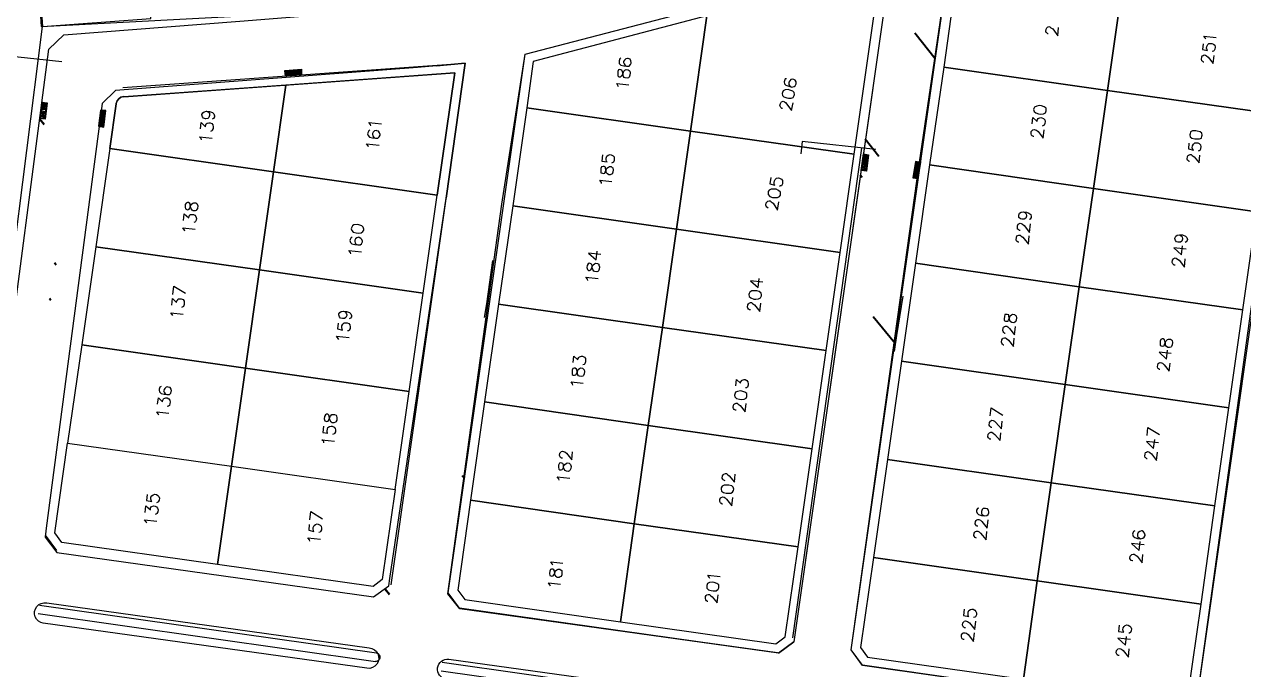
# Model space of a CAD drawing. Header units: metres. Extents: x 678 to 2349, y 417 to 1219.
# Drawn here: x 2003.9 to 2151.3, y 1035.8 to 1113.7 of the extents above; entities that cross this region are included whole.
import ezdxf

# ---------------------------------------------------------------- set-up
doc = ezdxf.new("R2010")
doc.units = ezdxf.units.M
doc.layers.add('BORDILLO', color=1, linetype='Continuous')
doc.layers.add('PDF2_area escolar', color=7, linetype='Continuous', true_color=0x989898)
doc.layers.add('PDF_Geometry', color=7, linetype='Continuous', true_color=0x797979)

# ---------------------------------------------------------------- blocks, each defined once
blk = doc.blocks.new('base')
at = {"layer": 'PDF_Geometry', "lineweight": 25, "extrusion": (-0.000787417, 0.063364, 0.99799), "elevation": 0.03}
for points in [[(-314.36, -197.29), (-299.6, -195.68), (-292.74, -194.19), (-282.66, -192.11), (-274.48, -190.36), (-258.04, -185.15), (-248.03, -180.61), (-240.54, -177.71), (-228.64, -174.04), (-222.73, -172.71), (-217.38, -171.04), (-209.93, -169.25), (-202.16, -164.76), (-196.2, -160.28), (-195.07, -159.82), (-178.09, -157.46), (-154.3, -156.61), (-136.67, -154.61), (-124.44, -153.16), (-118.07, -151.47), (-100.79, -146.65), (-80.95, -140.97), (-73.38, -139.33), (-61.69, -135.82), (-40.5, -131.6), (-37.73, -130.87), (-17.66, -129.44), (1.31, -127.46), (21.09, -124.93), (41.01, -122.83), (47.38, -123.46), (63.59, -123.19), (81.4, -124.31), (85.64, -96.07), (88.7, -66.39), (92.81, -40.78), (97.16, -22.39), (100.6, -1.56), (102.48, 8.32), (109.69, 37.36), (117.53, 76.62), (126.22, 115.64), (131.51, 149.59), (134.68, 173.97), (136.92, 195.59), (139.96, 229.68), (141.56, 250.68), (142.61, 271.37), (143.25, 283.21), (147.07, 312.94), (152.58, 355.63), (153.55, 396.04), (150.87, 418.02), (151.78, 438.64), (150.96, 458.03), (151.78, 438.64), (150.87, 418.02), (153.55, 396.04), (152.58, 355.63), (147.07, 312.94), (143.25, 283.21), (142.61, 271.37), (141.56, 250.68), (139.96, 229.68), (136.92, 195.59), (134.68, 173.97), (131.51, 149.59), (126.22, 115.64), (117.53, 76.62), (109.69, 37.36), (102.48, 8.32), (100.6, -1.56), (97.16, -22.39), (92.81, -40.78), (88.7, -66.39), (85.64, -96.07), (81.4, -124.31), (63.59, -123.19), (47.38, -123.46), (41.01, -122.83), (21.09, -124.93), (1.31, -127.46), (-17.66, -129.44), (-37.73, -130.87), (-40.5, -131.6), (-61.69, -135.82), (-73.38, -139.33), (-80.95, -140.97), (-100.79, -146.65), (-118.07, -151.47), (-124.44, -153.16), (-136.67, -154.61), (-154.3, -156.61), (-178.09, -157.46), (-195.07, -159.82), (-196.2, -160.28), (-202.16, -164.76), (-209.93, -169.25), (-217.38, -171.04), (-222.73, -172.71), (-228.64, -174.04), (-240.54, -177.71), (-248.03, -180.61), (-258.04, -185.15), (-274.48, -190.36), (-282.66, -192.11), (-292.74, -194.19), (-299.6, -195.68), (-314.36, -197.29), (-312.18, -178.45), (-309.15, -157.9), (-306.88, -132.9), (-305.82, -118), (-298.64, -78.8), (-291.06, -45.08), (-282.25, -15.12), (-275.64, 10.47), (-270.32, 33.9), (-263.82, 63.16), (-258.15, 86.41), (-284.42, 123.89)], [(-73.97, -29.13), (-75.85, -30.48), (-73.97, -29.13), (-35.5, -35.06), (-34.15, -36.94), (-44.27, -102.03), (-86.67, -112.55), (-88.33, -111), (-75.85, -30.48)], [(-83.88, -89.42), (-87.17, -110.59), (-86.33, -111.34)], [(90.41, -55.7), (23.54, -45.33), (22.42, -46.17), (14.04, -106.09)], [(-107.53, -103.68), (-107.49, -103.69), (-107.36, -103.8), (-107.27, -103.85), (-107.24, -103.99), (-107.28, -104.27), (-107.34, -104.4), (-107.44, -104.48), (-107.59, -104.56), (-107.73, -104.54), (-107.85, -104.43), (-108.07, -104.27), (-108.66, -103.45), (-108.78, -104.46)], [(19.91, -104.34), (20.09, -102.83), (11.77, -101.83)], [(-126.23, -102.26), (-126.15, -101.58), (-126.73, -101.42), (-126.7, -101.51), (-126.63, -101.71), (-126.66, -101.93), (-126.78, -102.15), (-126.93, -102.27), (-127.16, -102.29), (-127.3, -102.27), (-127.48, -102.21), (-127.64, -102.05), (-127.66, -101.81), (-127.64, -101.58), (-127.57, -101.41), (-127.47, -101.33), (-127.32, -101.3)], [(-126.58, -102.82), (-126.5, -102.97), (-126.34, -103.18), (-127.81, -103)], [(-55.83, -101.38), (-55.68, -101.3), (-55.61, -101.08), (-55.59, -100.94), (-55.61, -100.76), (-55.82, -100.55), (-56.18, -100.46), (-56.5, -100.42), (-56.83, -100.42), (-56.99, -100.59), (-57.05, -100.77), (-57.06, -100.86), (-57.04, -101.05), (-56.93, -101.25), (-56.7, -101.32), (-56.61, -101.33), (-56.42, -101.31), (-56.26, -101.14), (-56.15, -100.97), (-56.14, -100.88), (-56.21, -100.68), (-56.32, -100.48), (-56.5, -100.42)], [(-126.29, -100.03), (-126.24, -100.04), (-126.12, -100.14), (-126.03, -100.2), (-126, -100.34), (-126.04, -100.66), (-126.1, -100.8), (-126.2, -100.83), (-126.35, -100.91), (-126.49, -100.89), (-126.61, -100.78), (-126.82, -100.62), (-127.43, -99.85), (-127.54, -100.81)], [(4.42, -98.58), (-37, -101), (-27.23, -38)], [(-17.16, -99.87), (-15.25, -99.78), (-15.22, -100.34), (-17.13, -100.43)], [(-15.34, -99.77), (-15.31, -100.32)], [(-15.43, -99.8), (-15.41, -100.36)], [(-15.53, -99.79), (-15.5, -100.35)], [(-15.62, -99.82), (-15.59, -100.34)], [(-15.76, -99.81), (-15.69, -100.37)], [(-15.85, -99.8), (-15.83, -100.36)], [(-15.95, -99.83), (-15.92, -100.39)], [(-16.04, -99.82), (-16.01, -100.38)], [(-16.14, -99.85), (-16.11, -100.37)], [(-16.27, -99.84), (-16.2, -100.4)], [(-16.37, -99.83), (-16.34, -100.39)], [(-16.46, -99.86), (-16.44, -100.42)], [(-16.55, -99.85), (-16.53, -100.41)], [(-16.7, -99.88), (-16.62, -100.4)], [(-16.79, -99.87), (-16.76, -100.43)], [(-16.88, -99.86), (-16.85, -100.42)], [(-16.98, -99.89), (-16.95, -100.45)], [(-17.07, -99.88), (-17.04, -100.44)], [(6.1, -91.22), (5.26, -96.64), (6.1, -91.22), (-13.66, -88.14), (-15.29, -98.61), (4.32, -97.45), (-35.71, -99.86), (-33.41, -85.07)], [(-55.51, -97.94), (-55.43, -98.09), (-55.28, -98.34), (-56.74, -98.16)], [(-75.81, -98.65), (-75.67, -98.62), (-75.55, -98.4), (-75.53, -98.26), (-75.55, -98.03), (-75.72, -97.87), (-76.07, -97.73), (-76.43, -97.64), (-76.72, -97.7), (-76.86, -97.78), (-76.98, -98), (-76.99, -98.09), (-76.97, -98.28), (-76.86, -98.47), (-76.68, -98.54), (-76.59, -98.6), (-76.35, -98.54), (-76.2, -98.41), (-76.09, -98.24), (-76.07, -98.15), (-76.1, -97.96), (-76.21, -97.76), (-76.43, -97.64)], [(14.45, -95.01), (14.18, -96.88), (13.63, -96.81), (13.9, -94.94)], [(14.31, -96.2), (13.71, -96.12)], [(14.24, -96.33), (13.7, -96.22)], [(14.23, -96.42), (13.68, -96.35)], [(14.22, -96.51), (13.67, -96.44)], [(14.21, -96.6), (13.66, -96.54)], [(14.19, -96.74), (13.65, -96.63)], [(14.18, -96.83), (13.63, -96.76)], [(-75.28, -95.05), (-75.19, -95.06), (-75.07, -95.17), (-75.03, -95.26), (-74.96, -95.41), (-75.04, -95.68), (-75.14, -95.81), (-75.19, -95.85), (-75.39, -95.92), (-75.52, -95.85), (-75.65, -95.79), (-75.81, -95.59), (-76.36, -94.78), (-76.57, -95.73)], [(14.44, -95.05), (13.9, -94.99)], [(14.43, -95.19), (13.88, -95.12)], [(14.42, -95.28), (13.87, -95.22)], [(14.41, -95.37), (13.86, -95.31)], [(14.39, -95.51), (13.85, -95.4)], [(14.38, -95.6), (13.83, -95.54)], [(14.37, -95.69), (13.82, -95.63)], [(14.36, -95.78), (13.81, -95.72)], [(14.34, -95.92), (13.8, -95.81)], [(14.32, -96.1), (13.77, -96.04)], [(6.84, -93.86), (6.57, -95.77), (7.11, -95.84), (7.39, -93.97), (6.8, -94.22)], [(7.33, -94.43), (6.74, -94.68)], [(7.31, -94.57), (6.73, -94.82)], [(7.32, -94.52), (6.73, -94.77)], [(7.3, -94.66), (6.72, -94.91)], [(7.29, -94.75), (6.67, -94.95)], [(7.29, -94.79), (6.65, -95.04)], [(7.27, -94.93), (6.64, -95.18)], [(7.28, -94.89), (6.64, -95.13)], [(7.26, -95.02), (6.63, -95.27)], [(7.25, -95.11), (6.62, -95.32)], [(7.2, -95.15), (6.61, -95.41)], [(7.19, -95.25), (6.6, -95.5)], [(7.18, -95.29), (6.59, -95.54)], [(7.17, -95.38), (6.58, -95.64)], [(7.15, -95.52), (6.61, -95.78)], [(7.16, -95.47), (6.58, -95.68)], [(7.14, -95.61), (6.7, -95.79)], [(7.14, -95.66), (6.84, -95.81)], [(7.13, -95.75), (6.98, -95.82)], [(7.11, -95.84), (7.07, -95.83)], [(-5.65, -95.6), (-5.87, -95.48), (-5.99, -95.33), (-6.01, -95.09), (-6.01, -95.05), (-5.93, -94.82), (-5.78, -94.7), (-5.54, -94.69), (-5.5, -94.69), (-5.28, -94.76), (-5.15, -94.92), (-5.09, -95.16), (-5.1, -95.2), (-5.22, -95.42), (-5.37, -95.54), (-5.65, -95.6), (-6.02, -95.56), (-6.37, -95.42), (-6.54, -95.26), (-6.6, -95.02), (-6.59, -94.88), (-6.48, -94.71), (-6.33, -94.64)], [(-105.43, -92.81), (-105.53, -93.58), (-106.07, -93.1), (-106.1, -93.33), (-106.16, -93.46), (-106.26, -93.49), (-106.5, -93.56), (-106.63, -93.54), (-106.81, -93.43), (-106.97, -93.27), (-107, -93.08), (-106.97, -92.85), (-106.9, -92.63), (-106.8, -92.6), (-106.65, -92.52)], [(7.38, -94.06), (6.79, -94.32)], [(7.36, -94.2), (6.77, -94.45)], [(7.36, -94.15), (6.78, -94.36)], [(7.35, -94.29), (6.76, -94.54)], [(7.34, -94.34), (6.76, -94.59)], [(7.34, -93.97), (6.8, -94.18)], [(7.2, -93.95), (6.82, -94.09)], [(7.12, -93.89), (6.83, -94)], [(6.98, -93.88), (6.83, -93.95)], [(-4.89, -93.47), (-4.98, -94.24), (-5.52, -93.71), (-5.55, -93.94), (-5.61, -94.07), (-5.71, -94.15), (-5.9, -94.18), (-6.08, -94.16), (-6.26, -94.09), (-6.38, -93.94), (-6.45, -93.7), (-6.42, -93.47), (-6.3, -93.3), (-6.25, -93.21), (-6.1, -93.13)], [(-25.38, -93.04), (-25.23, -92.96), (-25.11, -92.75), (-25.09, -92.61), (-25.16, -92.41), (-25.32, -92.21), (-25.68, -92.12), (-26.05, -92.08), (-26.33, -92.09), (-26.49, -92.25), (-26.6, -92.43), (-26.61, -92.52), (-26.54, -92.71), (-26.43, -92.91), (-26.21, -92.98), (-26.16, -92.99), (-25.93, -92.97), (-25.77, -92.81), (-25.7, -92.63), (-25.69, -92.54), (-25.71, -92.35), (-25.83, -92.15), (-26.05, -92.08)], [(-25.49, -93.58), (-25.46, -93.72), (-25.26, -93.98), (-26.77, -93.8)], [(-105.62, -91.3), (-105.58, -91.3), (-105.44, -91.37), (-105.36, -91.47), (-105.29, -91.62), (-105.32, -91.89), (-105.43, -92.02), (-105.53, -92.1), (-105.68, -92.13), (-105.81, -92.11), (-105.94, -92.05), (-106.16, -91.88), (-106.75, -91.07), (-106.88, -92.08)], [(-5.01, -92.15), (-4.98, -92.3), (-4.77, -92.51), (-6.28, -92.32)], [(-25.18, -91.02), (-25.15, -91.16), (-24.95, -91.42), (-26.46, -91.24)], [(-86.49, -89.94), (-77.63, -91.01), (-77.45, -89.55)], [(-124.37, -90.25), (-124.29, -89.56), (-124.91, -89.39), (-124.83, -89.49), (-124.76, -89.69), (-124.79, -89.92), (-124.91, -90.13), (-125.06, -90.26), (-125.3, -90.27), (-125.44, -90.26), (-125.61, -90.19), (-125.78, -90.03), (-125.8, -89.8), (-125.77, -89.57), (-125.7, -89.39), (-125.6, -89.31), (-125.46, -89.28)], [(-53.45, -89.7), (-53.36, -88.97), (-53.99, -88.85), (-53.91, -88.9), (-53.89, -89.14), (-53.91, -89.32), (-53.99, -89.54), (-54.14, -89.67), (-54.38, -89.73), (-54.52, -89.71), (-54.73, -89.59), (-54.85, -89.44), (-54.87, -89.21), (-54.85, -89.02), (-54.78, -88.8), (-54.68, -88.77), (-54.53, -88.69)], [(-84.76, -87.46), (-85.03, -89.37), (-85.58, -89.26), (-85.3, -87.39)], [(-85, -89.1), (-85.54, -88.99)], [(-85.01, -89.19), (-85.56, -89.13)], [(-85.02, -89.28), (-85.57, -89.22)], [(-124.42, -88.01), (-124.38, -88.02), (-124.25, -88.13), (-124.17, -88.18), (-124.14, -88.33), (-124.18, -88.65), (-124.24, -88.78), (-124.33, -88.81), (-124.48, -88.89), (-124.62, -88.87), (-124.75, -88.76), (-124.96, -88.6), (-125.56, -87.83), (-125.68, -88.79)], [(-84.78, -87.64), (-85.33, -87.58)], [(-84.8, -87.78), (-85.34, -87.67)], [(-84.81, -87.87), (-85.35, -87.76)], [(-84.82, -87.96), (-85.37, -87.9)], [(-84.83, -88.05), (-85.38, -87.99)], [(-84.84, -88.19), (-85.39, -88.08)], [(-84.86, -88.28), (-85.4, -88.17)], [(-84.87, -88.37), (-85.42, -88.31)], [(-84.88, -88.47), (-85.43, -88.4)], [(-84.89, -88.6), (-85.48, -88.49)], [(-84.95, -88.69), (-85.49, -88.58)], [(-84.96, -88.78), (-85.51, -88.71)], [(-84.97, -88.87), (-85.52, -88.81)], [(-84.99, -89.01), (-85.53, -88.9)], [(-91.54, -86.41), (-91.86, -88.27), (-91.31, -88.39), (-91, -86.52)], [(-91.14, -87.34), (-91.73, -87.59)], [(-91.14, -87.29), (-91.72, -87.55)], [(-91.15, -87.43), (-91.74, -87.69)], [(-91.16, -87.52), (-91.74, -87.73)], [(-91.17, -87.57), (-91.8, -87.82)], [(-91.19, -87.71), (-91.82, -87.95)], [(-91.18, -87.66), (-91.81, -87.91)], [(-91.2, -87.8), (-91.83, -88.05)], [(-91.21, -87.89), (-91.83, -88.09)], [(-91.21, -87.93), (-91.85, -88.18)], [(-91.27, -88.02), (-91.86, -88.27)], [(-91.28, -88.07), (-91.81, -88.28)], [(-91.29, -88.16), (-91.68, -88.34)], [(-91.3, -88.29), (-91.41, -88.38)], [(-91.3, -88.25), (-91.54, -88.36)], [(-53.31, -86.24), (-53.28, -86.38), (-53.08, -86.64), (-54.54, -86.46)], [(-73.77, -86.7), (-73.63, -85.97), (-74.26, -85.8), (-74.18, -85.86), (-74.16, -86.09), (-74.19, -86.32), (-74.3, -86.49), (-74.45, -86.62), (-74.69, -86.68), (-74.82, -86.62), (-75.04, -86.5), (-75.16, -86.34), (-75.18, -86.11), (-75.16, -85.93), (-75.04, -85.71), (-74.94, -85.68), (-74.79, -85.6)], [(-84.77, -87.55), (-85.32, -87.49)], [(-91, -86.57), (-91.63, -86.77)], [(-91.04, -86.52), (-91.62, -86.73)], [(-91.05, -86.61), (-91.64, -86.86)], [(-91.06, -86.7), (-91.65, -86.95)], [(-91.08, -86.79), (-91.66, -87)], [(-91.08, -86.84), (-91.67, -87.09)], [(-91.1, -86.97), (-91.68, -87.23)], [(-91.09, -86.93), (-91.68, -87.18)], [(-91.11, -87.07), (-91.7, -87.32)], [(-91.12, -87.16), (-91.7, -87.37)], [(-91.12, -87.2), (-91.71, -87.46)], [(-91.17, -86.46), (-91.61, -86.63)], [(-91.31, -86.44), (-91.61, -86.59)], [(-91.4, -86.43), (-91.6, -86.5)], [(-91.54, -86.41), (-91.54, -86.41)], [(-73.42, -83.03), (-73.37, -83.04), (-73.25, -83.14), (-73.17, -83.25), (-73.14, -83.39), (-73.17, -83.66), (-73.28, -83.79), (-73.38, -83.87), (-73.52, -83.9), (-73.66, -83.88), (-73.79, -83.77), (-74, -83.61), (-74.54, -82.76), (-74.71, -83.76)], [(-2.72, -82.41), (-2.81, -83.19), (-3.36, -82.71), (-3.38, -82.89), (-3.44, -83.02), (-3.55, -83.1), (-3.73, -83.13), (-3.92, -83.1), (-4.09, -83.04), (-4.21, -82.88), (-4.28, -82.64), (-4.25, -82.41), (-4.14, -82.24), (-4.08, -82.16), (-3.94, -82.13)], [(-104.25, -82.19), (-104.42, -82.08), (-104.58, -81.92), (-104.6, -81.68), (-104.6, -81.64), (-104.52, -81.42), (-104.32, -81.3), (-104.14, -81.28), (-104.05, -81.29), (-103.87, -81.36), (-103.7, -81.51), (-103.68, -81.75), (-103.69, -81.79), (-103.76, -82.02), (-103.96, -82.13), (-104.25, -82.19), (-104.61, -82.15), (-104.92, -82.02), (-105.13, -81.85), (-105.2, -81.61), (-105.18, -81.48), (-105.07, -81.3), (-104.92, -81.23)], [(-2.84, -81.1), (-2.81, -81.24), (-2.61, -81.5), (-4.12, -81.32)], [(-103.83, -79.92), (-103.74, -79.93), (-103.62, -80.04), (-103.53, -80.1), (-103.5, -80.24), (-103.53, -80.51), (-103.6, -80.69), (-103.7, -80.73), (-103.85, -80.8), (-103.98, -80.78), (-104.11, -80.68), (-104.32, -80.51), (-104.97, -79.69), (-105.09, -80.7)], [(-23.08, -80.1), (-22.93, -80.07), (-22.82, -79.85), (-22.8, -79.72), (-22.86, -79.48), (-23.03, -79.32), (-23.39, -79.23), (-23.76, -79.18), (-24.03, -79.2), (-24.19, -79.32), (-24.31, -79.53), (-24.32, -79.62), (-24.25, -79.82), (-24.13, -79.97), (-23.91, -80.09), (-23.87, -80.1), (-23.63, -80.03), (-23.47, -79.91), (-23.4, -79.74), (-23.39, -79.64), (-23.41, -79.41), (-23.53, -79.26), (-23.76, -79.18)], [(-103.66, -78.51), (-103.57, -78.52), (-103.45, -78.62), (-103.36, -78.68), (-103.33, -78.82), (-103.36, -79.1), (-103.43, -79.27), (-103.53, -79.31), (-103.68, -79.38), (-103.81, -79.37), (-103.94, -79.26), (-104.15, -79.1), (-104.8, -78.28), (-104.92, -79.28)], [(-123.08, -79.18), (-123.3, -79.06), (-123.42, -78.91), (-123.44, -78.67), (-123.43, -78.63), (-123.36, -78.4), (-123.21, -78.28), (-122.97, -78.27), (-122.88, -78.28), (-122.7, -78.34), (-122.58, -78.5), (-122.52, -78.74), (-122.52, -78.78), (-122.64, -79), (-122.8, -79.12), (-123.08, -79.18), (-123.45, -79.14), (-123.8, -79), (-123.97, -78.84), (-124.03, -78.6), (-124.02, -78.46), (-123.9, -78.29), (-123.75, -78.22)], [(-22.89, -78.13), (-22.86, -78.27), (-22.66, -78.53), (-24.16, -78.35)], [(-53.11, -77.64), (-51.6, -77.82), (-52.52, -77.02), (-52.65, -78.07)], [(-123.89, -77.41), (-122.38, -77.59), (-123.3, -76.74), (-123.43, -77.84)], [(-40.01, -77.09), (-39.19, -71.85), (-38.9, -70.22)], [(-122.5, -75.49), (-122.41, -75.5), (-122.28, -75.61), (-122.24, -75.66), (-122.17, -75.81), (-122.2, -76.09), (-122.31, -76.26), (-122.36, -76.3), (-122.51, -76.37), (-122.65, -76.36), (-122.82, -76.24), (-122.99, -76.08), (-123.63, -75.26), (-123.75, -76.27)], [(-51.48, -74.54), (-51.45, -74.69), (-51.25, -74.94), (-52.76, -74.76)], [(-72.66, -74.08), (-71.16, -74.26), (-72.07, -73.41), (-72.21, -74.5)], [(-1.32, -73.45), (-1.44, -74.45), (-2.82, -73.59)], [(-1.16, -72.17), (-1.26, -72.99), (-1.75, -72.47), (-1.78, -72.69), (-1.89, -72.82), (-1.95, -72.91), (-2.18, -72.93), (-2.32, -72.91), (-2.54, -72.84), (-2.66, -72.64), (-2.68, -72.45), (-2.65, -72.22), (-2.58, -72), (-2.48, -71.96), (-2.33, -71.89)], [(-71.1, -70.74), (-71.01, -70.75), (-70.88, -70.82), (-70.8, -70.92), (-70.77, -71.06), (-70.8, -71.33), (-70.87, -71.47), (-70.97, -71.55), (-71.12, -71.62), (-71.25, -71.61), (-71.38, -71.5), (-71.59, -71.33), (-72.23, -70.51), (-72.36, -71.52)], [(-89.54, -72.14), (-88.74, -67.41), (-88.41, -65.46)], [(-1.29, -70.9), (-1.21, -71.05), (-1.05, -71.25), (-2.51, -71.08)], [(-21.91, -71.2), (-22.13, -71.08), (-22.25, -70.92), (-22.32, -70.73), (-22.31, -70.64), (-22.19, -70.42), (-22.04, -70.3), (-21.8, -70.28), (-21.76, -70.29), (-21.53, -70.36), (-21.41, -70.52), (-21.35, -70.75), (-21.36, -70.85), (-21.47, -71.02), (-21.63, -71.14), (-21.91, -71.2), (-22.28, -71.15), (-22.63, -71.02), (-22.8, -70.86), (-22.87, -70.66), (-22.85, -70.48), (-22.73, -70.31), (-22.58, -70.24)], [(-21.23, -69.75), (-21.14, -69.06), (-21.77, -68.9), (-21.74, -68.99), (-21.67, -69.19), (-21.7, -69.41), (-21.82, -69.63), (-21.97, -69.75), (-22.2, -69.77), (-22.34, -69.75), (-22.52, -69.69), (-22.64, -69.53), (-22.7, -69.29), (-22.68, -69.06), (-22.56, -68.89), (-22.51, -68.81), (-22.36, -68.78)], [(-101.87, -67.5), (-101.83, -67.5), (-101.7, -67.61), (-101.62, -67.71), (-101.59, -67.86), (-101.63, -68.13), (-101.69, -68.26), (-101.79, -68.34), (-101.93, -68.37), (-102.07, -68.36), (-102.2, -68.29), (-102.41, -68.08), (-103.01, -67.32), (-103.13, -68.32)], [(-21.31, -67.75), (-21.24, -67.89), (-21.03, -68.15), (-22.54, -67.97)], [(-101.7, -66.08), (-101.66, -66.09), (-101.53, -66.2), (-101.45, -66.3), (-101.42, -66.44), (-101.45, -66.71), (-101.52, -66.85), (-101.62, -66.93), (-101.76, -66.96), (-101.9, -66.94), (-102.03, -66.88), (-102.24, -66.67), (-102.84, -65.9), (-102.96, -66.9)], [(-121.91, -64.81), (-120.44, -64.98), (-121.32, -64.14), (-121.45, -65.23)], [(-49.59, -64.62), (-49.68, -65.39), (-50.18, -64.92), (-50.21, -65.1), (-50.31, -65.22), (-50.37, -65.31), (-50.61, -65.37), (-50.75, -65.36), (-50.96, -65.24), (-51.09, -65.09), (-51.1, -64.85), (-51.08, -64.67), (-51.01, -64.45), (-50.91, -64.37), (-50.76, -64.34)], [(-120.52, -62.89), (-120.47, -62.89), (-120.34, -62.96), (-120.26, -63.06), (-120.23, -63.2), (-120.26, -63.48), (-120.32, -63.61), (-120.43, -63.69), (-120.57, -63.72), (-120.71, -63.7), (-120.84, -63.64), (-121.05, -63.47), (-121.65, -62.66), (-121.77, -63.66)], [(0.26, -62.32), (0.4, -62.25), (0.48, -62.02), (0.49, -61.89), (0.47, -61.7), (0.26, -61.49), (-0.1, -61.4), (-0.42, -61.36), (-0.74, -61.37), (-0.9, -61.53), (-0.97, -61.71), (-0.98, -61.8), (-0.96, -61.99), (-0.84, -62.19), (-0.62, -62.26), (-0.53, -62.27), (-0.34, -62.25), (-0.18, -62.08), (-0.07, -61.91), (-0.05, -61.82), (-0.12, -61.63), (-0.24, -61.43), (-0.42, -61.36)], [(-49.54, -61.89), (-49.47, -62.03), (-49.31, -62.29), (-50.77, -62.11)], [(-69.21, -61.56), (-69.3, -62.33), (-69.8, -61.86), (-69.82, -62.04), (-69.94, -62.21), (-69.99, -62.25), (-70.23, -62.32), (-70.36, -62.3), (-70.58, -62.18), (-70.7, -62.03), (-70.72, -61.79), (-70.7, -61.61), (-70.63, -61.39), (-70.52, -61.31), (-70.38, -61.28)], [(0.7, -60.2), (0.6, -60.97), (0.11, -60.49), (0.08, -60.68), (-0.03, -60.85), (-0.08, -60.89), (-0.32, -60.95), (-0.46, -60.94), (-0.68, -60.82), (-0.8, -60.66), (-0.81, -60.43), (-0.79, -60.25), (-0.72, -60.02), (-0.62, -59.94), (-0.47, -59.92)], [(0.58, -58.88), (0.65, -59.03), (0.81, -59.28), (-0.65, -59.11)], [(-69.22, -58.59), (-69.13, -58.6), (-69, -58.71), (-68.92, -58.81), (-68.89, -58.95), (-68.93, -59.23), (-68.99, -59.36), (-69.09, -59.39), (-69.23, -59.47), (-69.37, -59.45), (-69.5, -59.34), (-69.71, -59.18), (-70.31, -58.41), (-70.43, -59.42)], [(-99.93, -57.53), (-100.05, -58.49), (-101.47, -57.62)], [(-100.13, -56.12), (-100.04, -56.13), (-99.91, -56.24), (-99.87, -56.29), (-99.8, -56.43), (-99.84, -56.75), (-99.95, -56.88), (-100, -56.92), (-100.14, -57), (-100.28, -56.98), (-100.45, -56.87), (-100.62, -56.71), (-101.27, -55.93), (-101.38, -56.89)], [(-19.31, -57.28), (-19.22, -56.54), (-19.85, -56.42), (-19.77, -56.48), (-19.75, -56.71), (-19.78, -56.94), (-19.84, -57.12), (-20.04, -57.23), (-20.24, -57.3), (-20.38, -57.29), (-20.59, -57.17), (-20.71, -57.01), (-20.78, -56.82), (-20.76, -56.59), (-20.64, -56.37), (-20.58, -56.33), (-20.39, -56.26)], [(-99.96, -54.7), (-99.87, -54.71), (-99.74, -54.82), (-99.7, -54.87), (-99.63, -55.02), (-99.67, -55.34), (-99.77, -55.46), (-99.83, -55.5), (-99.97, -55.58), (-100.11, -55.56), (-100.28, -55.45), (-100.45, -55.29), (-101.1, -54.52), (-101.21, -55.48)], [(-118.86, -54.93), (-118.98, -55.89), (-120.36, -55.02)], [(-19.34, -55.28), (-19.32, -55.42), (-19.11, -55.63), (-20.62, -55.45)], [(-120.24, -54.02), (-118.77, -54.19), (-119.64, -53.35), (-119.78, -54.44)], [(-48.15, -53.06), (-48.06, -53.07), (-47.93, -53.13), (-47.89, -53.23), (-47.82, -53.38), (-47.85, -53.65), (-47.96, -53.78), (-48.02, -53.86), (-48.16, -53.89), (-48.3, -53.88), (-48.47, -53.81), (-48.64, -53.65), (-49.28, -52.83), (-49.4, -53.83)], [(-118.84, -52.1), (-118.8, -52.1), (-118.67, -52.21), (-118.59, -52.27), (-118.56, -52.41), (-118.59, -52.69), (-118.66, -52.86), (-118.76, -52.9), (-118.9, -52.97), (-119.04, -52.96), (-119.17, -52.85), (-119.38, -52.68), (-119.98, -51.87), (-120.1, -52.88)], [(-67.78, -50.09), (-67.73, -50.1), (-67.56, -50.21), (-67.52, -50.26), (-67.45, -50.41), (-67.48, -50.68), (-67.59, -50.85), (-67.65, -50.89), (-67.84, -50.96), (-67.98, -50.95), (-68.1, -50.84), (-68.27, -50.68), (-68.92, -49.91), (-69.03, -50.87)], [(-47.74, -50.42), (-47.71, -50.56), (-47.51, -50.82), (-49.02, -50.63)], [(2.11, -49.28), (2.19, -48.55), (1.56, -48.43), (1.6, -48.48), (1.66, -48.72), (1.64, -48.95), (1.52, -49.12), (1.37, -49.24), (1.17, -49.31), (0.99, -49.29), (0.82, -49.17), (0.7, -49.02), (0.63, -48.83), (0.66, -48.6), (0.78, -48.38), (0.83, -48.34), (0.98, -48.27)], [(-67.44, -47.26), (-67.39, -47.26), (-67.22, -47.38), (-67.18, -47.43), (-67.11, -47.57), (-67.14, -47.85), (-67.25, -48.02), (-67.3, -48.06), (-67.5, -48.13), (-67.64, -48.11), (-67.76, -48.01), (-67.93, -47.85), (-68.57, -47.03), (-68.69, -48.03)], [(2.36, -47.13), (2.27, -47.91), (1.73, -47.43), (1.7, -47.66), (1.64, -47.79), (1.54, -47.82), (1.35, -47.89), (1.16, -47.87), (0.99, -47.76), (0.87, -47.6), (0.8, -47.41), (0.83, -47.18), (0.95, -46.96), (1, -46.92), (1.15, -46.85)], [(-98.4, -46.4), (-98.26, -46.33), (-98.14, -46.15), (-98.12, -45.97), (-98.19, -45.78), (-98.36, -45.62), (-98.71, -45.48), (-99.08, -45.44), (-99.36, -45.5), (-99.52, -45.62), (-99.63, -45.79), (-99.64, -45.88), (-99.58, -46.12), (-99.46, -46.27), (-99.23, -46.35), (-99.19, -46.35), (-98.95, -46.33), (-98.8, -46.21), (-98.73, -45.99), (-98.72, -45.9), (-98.74, -45.71), (-98.86, -45.56), (-99.08, -45.44)], [(2.2, -45.82), (2.27, -45.96), (2.47, -46.22), (0.97, -46.04)], [(-17.53, -45.99), (-17.65, -46.99), (-19.07, -46.08)], [(-98.28, -44.19), (-98.19, -44.2), (-98.05, -44.26), (-98.02, -44.36), (-97.94, -44.51), (-97.98, -44.78), (-98.09, -44.91), (-98.14, -44.99), (-98.28, -45.02), (-98.42, -45.01), (-98.6, -44.94), (-98.77, -44.78), (-99.41, -43.96), (-99.53, -44.97)], [(13.11, -42.63), (14.46, -44.51)], [(-17.46, -45.4), (-17.38, -44.71), (-18, -44.54), (-17.97, -44.64), (-17.91, -44.88), (-17.93, -45.06), (-18.05, -45.28), (-18.2, -45.4), (-18.39, -45.47), (-18.53, -45.45), (-18.75, -45.33), (-18.87, -45.18), (-18.93, -44.94), (-18.91, -44.76), (-18.79, -44.54), (-18.74, -44.45), (-18.59, -44.42)], [(-98.11, -42.77), (-98.02, -42.78), (-97.88, -42.85), (-97.85, -42.94), (-97.77, -43.09), (-97.81, -43.37), (-97.91, -43.49), (-97.97, -43.58), (-98.11, -43.61), (-98.25, -43.59), (-98.43, -43.52), (-98.59, -43.36), (-99.24, -42.54), (-99.36, -43.55)], [(-117.24, -43.39), (-117.09, -43.31), (-116.98, -43.14), (-116.96, -43.01), (-117.02, -42.77), (-117.24, -42.6), (-117.55, -42.47), (-117.91, -42.43), (-118.2, -42.49), (-118.35, -42.61), (-118.47, -42.82), (-118.47, -42.87), (-118.41, -43.11), (-118.29, -43.26), (-118.12, -43.38), (-118.03, -43.39), (-117.83, -43.32), (-117.63, -43.2), (-117.56, -42.98), (-117.56, -42.93), (-117.57, -42.7), (-117.74, -42.54), (-117.91, -42.43)], [(-17.5, -43.4), (-17.47, -43.54), (-17.27, -43.8), (-18.77, -43.61)], [(-118.33, -41.68), (-116.82, -41.86), (-117.74, -41.01), (-117.87, -42.11)], [(-116.94, -39.76), (-116.9, -39.77), (-116.76, -39.83), (-116.68, -39.93), (-116.61, -40.08), (-116.64, -40.35), (-116.75, -40.48), (-116.85, -40.56), (-116.99, -40.59), (-117.13, -40.57), (-117.26, -40.51), (-117.48, -40.35), (-118.07, -39.53), (-118.19, -40.54)], [(-46.83, -40.14), (-46.75, -40.29), (-46.6, -40.54), (-48.06, -40.36)], [(-46.52, -37.58), (-46.44, -37.73), (-46.29, -37.98), (-47.75, -37.8)], [(-65.8, -38.27), (-65.73, -38.42), (-65.57, -38.67), (-67.03, -38.49)], [(-35.5, -35.06), (-34.15, -36.94)], [(-65.51, -35.48), (-65.46, -35.48), (-65.34, -35.59), (-65.26, -35.69), (-65.23, -35.84), (-65.26, -36.11), (-65.32, -36.24), (-65.42, -36.28), (-65.57, -36.35), (-65.71, -36.34), (-65.83, -36.23), (-66.04, -36.06), (-66.65, -35.3), (-66.77, -36.3)], [(15.46, -35.03), (-25.24, -28.74)], [(-96.51, -34.16), (-96.42, -33.42), (-97.06, -33.3), (-96.97, -33.36), (-96.95, -33.59), (-96.98, -33.82), (-97.05, -34), (-97.25, -34.11), (-97.44, -34.18), (-97.58, -34.17), (-97.8, -34.05), (-97.92, -33.89), (-97.99, -33.7), (-97.96, -33.47), (-97.84, -33.25), (-97.79, -33.21), (-97.6, -33.14)], [(-96.44, -30.5), (-96.35, -30.51), (-96.22, -30.57), (-96.18, -30.67), (-96.11, -30.82), (-96.14, -31.09), (-96.25, -31.22), (-96.31, -31.3), (-96.45, -31.33), (-96.59, -31.32), (-96.72, -31.26), (-96.93, -31.09), (-97.57, -30.27), (-97.7, -31.28)], [(-96.61, -31.92), (-96.52, -31.93), (-96.39, -31.99), (-96.36, -32.09), (-96.28, -32.24), (-96.31, -32.51), (-96.42, -32.64), (-96.48, -32.72), (-96.62, -32.75), (-96.76, -32.73), (-96.89, -32.67), (-97.1, -32.51), (-97.74, -31.69), (-97.87, -32.69)], [(-115.22, -31.99), (-115.13, -31.26), (-115.76, -31.14), (-115.72, -31.19), (-115.66, -31.43), (-115.69, -31.66), (-115.8, -31.83), (-115.95, -31.95), (-116.15, -32.02), (-116.28, -32), (-116.5, -31.89), (-116.62, -31.73), (-116.69, -31.54), (-116.66, -31.31), (-116.55, -31.09), (-116.49, -31.05), (-116.35, -30.98)], [(-116.54, -30.26), (-115.03, -30.44), (-115.95, -29.59), (-116.07, -30.64)], [(-84.12, -27.53), (-82.77, -29.41)], [(-115.15, -28.34), (-115.06, -28.35), (-114.92, -28.41), (-114.89, -28.51), (-114.82, -28.66), (-114.85, -28.93), (-114.96, -29.06), (-115.01, -29.14), (-115.16, -29.17), (-115.34, -29.15), (-115.47, -29.09), (-115.64, -28.93), (-116.28, -28.11), (-116.4, -29.12)]]:
    blk.add_lwpolyline(points, dxfattribs=at)
for points in [[(-138.58, -126.19), (-140.24, -124.64), (-124.47, -22.95), (-122.58, -21.55), (-84.12, -27.53), (-82.77, -29.41), (-95.92, -114.26), (-97.51, -115.97)], [(15.19, -125.05), (14.04, -106.09), (0.96, -106.88), (2.14, -126.73)], [(-83.88, -89.42), (-87.17, -110.59), (-86.33, -111.34), (-66.26, -106.38), (-64.12, -92.45)], [(-114.58, -96.76), (-116.43, -108.64), (-96.63, -111.72), (-94.83, -99.83)], [(-134.34, -93.73), (-136.18, -105.56), (-116.43, -108.64), (-114.58, -96.76)], [(-45.23, -101.13), (-44.37, -95.53), (-64.12, -92.45), (-66.26, -106.38)], [(-17.2, -99.87), (-15.24, -99.73), (-15.18, -100.39), (-17.19, -100.52)], [(-15.22, -100.34), (-15.25, -99.78), (-17.16, -99.87), (-17.13, -100.43)], [(-55.41, -99.48), (-55.43, -99.25), (-55.56, -99.14), (-55.7, -99.12), (-55.84, -99.2), (-55.95, -99.32), (-56.08, -99.59), (-56.15, -99.81), (-56.3, -99.93), (-56.45, -100.01), (-56.68, -99.98), (-56.81, -99.87), (-56.89, -99.81), (-56.91, -99.58), (-56.88, -99.31), (-56.8, -99.08), (-56.7, -99), (-56.56, -98.97), (-56.33, -99), (-56.2, -99.06), (-56.08, -99.26), (-56.06, -99.45), (-56, -99.74), (-55.93, -99.93), (-55.8, -99.99), (-55.66, -100.01), (-55.52, -99.98), (-55.45, -99.76)], [(-112.74, -84.92), (-114.58, -96.76), (-94.83, -99.83), (-92.98, -88)], [(-33.41, -85.07), (-35.71, -99.86), (-15.29, -98.61), (-13.66, -88.14)], [(-75.27, -96.86), (-75.29, -96.62), (-75.45, -96.46), (-75.81, -96.33), (-76.04, -96.3), (-76.36, -96.31), (-76.6, -96.37), (-76.72, -96.59), (-76.74, -96.73), (-76.72, -96.96), (-76.55, -97.12), (-76.2, -97.26), (-75.98, -97.33), (-75.65, -97.32), (-75.41, -97.21), (-75.29, -96.99)], [(-132.49, -81.85), (-134.34, -93.73), (-114.58, -96.76), (-112.74, -84.92)], [(14.5, -94.97), (14.22, -96.93), (13.58, -96.85), (13.86, -94.89)], [(13.63, -96.81), (14.18, -96.88), (14.45, -95.01), (13.9, -94.94)], [(-62.28, -80.62), (-64.12, -92.45), (-44.37, -95.53), (-42.52, -83.69)], [(-105.64, -94.54), (-105.71, -94.3), (-105.92, -94.14), (-106.23, -94.01), (-106.46, -93.98), (-106.83, -94.03), (-107.08, -94.14), (-107.15, -94.36), (-107.17, -94.5), (-107.14, -94.69), (-106.93, -94.85), (-106.58, -94.99), (-106.35, -95.01), (-106.02, -94.96), (-105.77, -94.85), (-105.66, -94.68)], [(6.8, -93.81), (6.52, -95.81), (7.16, -95.89), (7.44, -93.93)], [(7.11, -95.84), (6.57, -95.77), (6.84, -93.86), (7.39, -93.97)], [(-82.03, -77.54), (-83.88, -89.42), (-64.12, -92.45), (-62.28, -80.62)], [(-124.49, -91.25), (-124.51, -91.02), (-124.72, -90.85), (-125.08, -90.76), (-125.26, -90.74), (-125.63, -90.74), (-125.88, -90.85), (-125.95, -91.08), (-125.97, -91.21), (-125.95, -91.45), (-125.74, -91.61), (-125.38, -91.7), (-125.2, -91.72), (-124.82, -91.72), (-124.58, -91.61), (-124.51, -91.39)], [(-11.82, -76.31), (-13.66, -88.14), (6.1, -91.22), (7.94, -79.34)], [(-84.71, -87.42), (-84.99, -89.43), (-85.63, -89.3), (-85.35, -87.34)], [(-85.58, -89.26), (-85.03, -89.37), (-84.76, -87.46), (-85.3, -87.39)], [(-53.22, -87.78), (-53.23, -87.55), (-53.41, -87.48), (-53.55, -87.46), (-53.69, -87.49), (-53.75, -87.62), (-53.88, -87.89), (-53.95, -88.11), (-54.15, -88.23), (-54.3, -88.3), (-54.48, -88.28), (-54.61, -88.17), (-54.69, -88.11), (-54.71, -87.88), (-54.68, -87.61), (-54.61, -87.38), (-54.51, -87.35), (-54.36, -87.27), (-54.18, -87.3), (-54.05, -87.4), (-53.89, -87.56), (-53.86, -87.75), (-53.8, -88.04), (-53.78, -88.22), (-53.65, -88.29), (-53.51, -88.3), (-53.32, -88.28), (-53.25, -88.06)], [(-91.58, -86.36), (-91.91, -88.31), (-91.27, -88.44), (-90.95, -86.48)], [(-91.31, -88.39), (-91.86, -88.27), (-91.54, -86.41), (-91, -86.52)], [(-110.89, -73.04), (-112.74, -84.92), (-92.98, -88), (-91.13, -76.12)], [(-31.57, -73.23), (-33.41, -85.07), (-13.66, -88.14), (-11.82, -76.31)], [(-73.41, -84.89), (-73.43, -84.65), (-73.63, -84.44), (-73.94, -84.31), (-74.17, -84.28), (-74.54, -84.29), (-74.79, -84.4), (-74.9, -84.57), (-74.92, -84.7), (-74.9, -84.94), (-74.69, -85.15), (-74.38, -85.28), (-74.16, -85.31), (-73.79, -85.3), (-73.54, -85.19), (-73.43, -85.02)], [(-130.65, -70.01), (-132.49, -81.85), (-112.74, -84.92), (-110.89, -73.04)], [(-2.91, -84.01), (-2.98, -83.82), (-3.11, -83.71), (-3.25, -83.69), (-3.39, -83.77), (-3.5, -83.89), (-3.58, -84.16), (-3.7, -84.38), (-3.85, -84.5), (-4, -84.53), (-4.22, -84.5), (-4.36, -84.44), (-4.39, -84.34), (-4.46, -84.15), (-4.42, -83.83), (-4.31, -83.66), (-4.25, -83.57), (-4.11, -83.54), (-3.88, -83.57), (-3.75, -83.63), (-3.63, -83.79), (-3.56, -84.03), (-3.55, -84.31), (-3.48, -84.45), (-3.35, -84.56), (-3.21, -84.58), (-3.07, -84.5), (-2.95, -84.33)], [(-60.43, -68.74), (-62.28, -80.62), (-42.52, -83.69), (-40.67, -71.81)], [(-22.97, -81.13), (-23.04, -80.94), (-23.2, -80.73), (-23.56, -80.64), (-23.79, -80.62), (-24.16, -80.62), (-24.36, -80.78), (-24.48, -80.95), (-24.49, -81.09), (-24.43, -81.33), (-24.26, -81.49), (-23.91, -81.62), (-23.68, -81.65), (-23.3, -81.6), (-23.11, -81.49), (-22.99, -81.27)], [(-80.19, -65.71), (-82.03, -77.54), (-62.28, -80.62), (-60.43, -68.74)], [(-9.97, -64.43), (-11.82, -76.31), (7.94, -79.34), (9.79, -67.5)], [(-51.39, -76.09), (-51.45, -75.85), (-51.58, -75.74), (-51.72, -75.72), (-51.87, -75.8), (-51.97, -75.92), (-52.05, -76.19), (-52.17, -76.41), (-52.32, -76.53), (-52.47, -76.6), (-52.7, -76.58), (-52.83, -76.47), (-52.86, -76.37), (-52.93, -76.18), (-52.9, -75.9), (-52.78, -75.69), (-52.72, -75.6), (-52.58, -75.57), (-52.35, -75.6), (-52.22, -75.66), (-52.1, -75.86), (-52.04, -76.05), (-52.02, -76.33), (-51.95, -76.48), (-51.82, -76.59), (-51.68, -76.61), (-51.54, -76.53), (-51.42, -76.36)], [(-109.05, -61.21), (-110.89, -73.04), (-91.13, -76.12), (-89.29, -64.29)], [(-29.72, -61.35), (-31.57, -73.23), (-11.82, -76.31), (-9.97, -64.43)], [(-70.95, -72.57), (-70.97, -72.34), (-71.18, -72.17), (-71.54, -72.03), (-71.77, -72.01), (-72.1, -72.06), (-72.34, -72.17), (-72.46, -72.39), (-72.48, -72.52), (-72.41, -72.72), (-72.2, -72.93), (-71.89, -73.01), (-71.66, -73.04), (-71.29, -73.04), (-71.04, -72.88), (-70.97, -72.71)], [(-128.8, -58.13), (-130.65, -70.01), (-110.89, -73.04), (-109.05, -61.21)], [(-58.58, -56.9), (-60.43, -68.74), (-40.67, -71.81), (-38.83, -59.98)], [(-101.76, -69.27), (-101.78, -69.04), (-101.91, -68.98), (-102.05, -68.96), (-102.24, -68.99), (-102.3, -69.12), (-102.42, -69.38), (-102.5, -69.6), (-102.65, -69.72), (-102.8, -69.8), (-103.03, -69.77), (-103.15, -69.66), (-103.24, -69.61), (-103.26, -69.37), (-103.23, -69.1), (-103.15, -68.88), (-103.06, -68.84), (-102.91, -68.77), (-102.68, -68.79), (-102.55, -68.9), (-102.43, -69.05), (-102.41, -69.24), (-102.35, -69.53), (-102.33, -69.72), (-102.15, -69.78), (-102.01, -69.8), (-101.87, -69.77), (-101.8, -69.55)], [(-78.34, -53.83), (-80.19, -65.71), (-60.43, -68.74), (-58.58, -56.9)], [(-120.57, -66.03), (-120.59, -65.8), (-120.72, -65.74), (-120.86, -65.72), (-121.05, -65.75), (-121.11, -65.92), (-121.24, -66.19), (-121.31, -66.36), (-121.46, -66.53), (-121.61, -66.56), (-121.84, -66.53), (-121.97, -66.47), (-122.05, -66.37), (-122.07, -66.13), (-122.03, -65.86), (-121.96, -65.64), (-121.86, -65.6), (-121.71, -65.53), (-121.49, -65.55), (-121.36, -65.66), (-121.24, -65.81), (-121.22, -66.05), (-121.16, -66.33), (-121.13, -66.48), (-120.96, -66.59), (-120.82, -66.61), (-120.68, -66.53), (-120.6, -66.31)], [(-8.12, -52.59), (-9.97, -64.43), (9.79, -67.5), (11.64, -55.62)], [(-107.2, -49.33), (-109.05, -61.21), (-89.29, -64.29), (-87.44, -52.4)], [(-27.88, -49.52), (-29.72, -61.35), (-9.97, -64.43), (-8.12, -52.59)], [(-49.45, -63.43), (-49.47, -63.19), (-49.59, -63.09), (-49.73, -63.07), (-49.92, -63.14), (-49.99, -63.27), (-50.11, -63.53), (-50.18, -63.76), (-50.34, -63.88), (-50.48, -63.95), (-50.71, -63.92), (-50.84, -63.82), (-50.92, -63.71), (-50.94, -63.53), (-50.91, -63.25), (-50.84, -63.03), (-50.73, -62.95), (-50.59, -62.92), (-50.36, -62.95), (-50.23, -63.01), (-50.12, -63.21), (-50.09, -63.4), (-50.03, -63.68), (-50.01, -63.82), (-49.83, -63.94), (-49.7, -63.95), (-49.55, -63.88), (-49.48, -63.7)], [(-126.96, -46.3), (-128.8, -58.13), (-109.05, -61.21), (-107.2, -49.33)], [(-69.07, -60.41), (-69.09, -60.23), (-69.3, -60.02), (-69.66, -59.93), (-69.84, -59.9), (-70.21, -59.91), (-70.47, -60.06), (-70.53, -60.24), (-70.55, -60.38), (-70.53, -60.61), (-70.32, -60.77), (-69.96, -60.91), (-69.78, -60.93), (-69.41, -60.88), (-69.16, -60.77), (-69.09, -60.55)], [(-56.74, -45.02), (-58.58, -56.9), (-38.83, -59.98), (-36.98, -48.1)], [(-19.42, -58.19), (-19.48, -57.95), (-19.61, -57.89), (-19.75, -57.87), (-19.89, -57.9), (-19.96, -58.08), (-20.08, -58.34), (-20.2, -58.51), (-20.36, -58.68), (-20.5, -58.71), (-20.68, -58.69), (-20.86, -58.62), (-20.89, -58.52), (-20.96, -58.28), (-20.93, -58.01), (-20.81, -57.79), (-20.76, -57.75), (-20.56, -57.68), (-20.38, -57.7), (-20.25, -57.81), (-20.13, -57.96), (-20.07, -58.2), (-20.01, -58.49), (-19.98, -58.63), (-19.85, -58.74), (-19.72, -58.76), (-19.57, -58.68), (-19.45, -58.46)], [(-76.54, -41.99), (-78.34, -53.83), (-58.58, -56.9), (-56.74, -45.02)], [(-8.12, -52.59), (-6.28, -40.71), (12.48, -43.62), (13.31, -44.79), (11.64, -55.62)], [(-105.35, -37.5), (-107.2, -49.33), (-87.44, -52.4), (-85.6, -40.57)], [(-27.88, -49.52), (-26.2, -38.64), (-25.08, -37.8), (-6.28, -40.71), (-8.12, -52.59)], [(-47.65, -51.96), (-47.71, -51.72), (-47.84, -51.66), (-47.98, -51.64), (-48.12, -51.67), (-48.23, -51.8), (-48.32, -52.11), (-48.43, -52.28), (-48.58, -52.4), (-48.73, -52.48), (-48.96, -52.45), (-49.09, -52.34), (-49.13, -52.29), (-49.19, -52.05), (-49.16, -51.78), (-49.04, -51.56), (-48.99, -51.52), (-48.84, -51.44), (-48.61, -51.47), (-48.48, -51.58), (-48.36, -51.73), (-48.29, -51.93), (-48.29, -52.25), (-48.21, -52.4), (-48.08, -52.46), (-47.94, -52.48), (-47.8, -52.45), (-47.68, -52.23)], [(-67.29, -49.08), (-67.35, -48.84), (-67.56, -48.68), (-67.88, -48.59), (-68.11, -48.57), (-68.48, -48.57), (-68.68, -48.68), (-68.8, -48.9), (-68.81, -49.04), (-68.75, -49.28), (-68.58, -49.44), (-68.22, -49.53), (-67.99, -49.55), (-67.67, -49.55), (-67.42, -49.44), (-67.3, -49.22)], [(-125.15, -34.41), (-126.96, -46.3), (-107.2, -49.33), (-105.35, -37.5)], [(-54.94, -33.18), (-56.74, -45.02), (-36.98, -48.1), (-35.3, -37.22), (-36.14, -36.1)], [(-74.81, -31.11), (-76.54, -41.99), (-56.74, -45.02), (-54.94, -33.18), (-73.69, -30.27)], [(-103.55, -25.61), (-105.35, -37.5), (-85.6, -40.57), (-83.92, -29.69), (-84.75, -28.52)], [(-46.43, -39.12), (-46.44, -38.89), (-46.58, -38.83), (-46.71, -38.81), (-46.86, -38.84), (-46.96, -38.97), (-47.09, -39.27), (-47.16, -39.45), (-47.32, -39.57), (-47.46, -39.65), (-47.69, -39.62), (-47.82, -39.51), (-47.9, -39.45), (-47.92, -39.22), (-47.89, -38.95), (-47.82, -38.72), (-47.72, -38.69), (-47.57, -38.61), (-47.34, -38.64), (-47.22, -38.75), (-47.1, -38.9), (-47.07, -39.09), (-47.02, -39.42), (-46.94, -39.57), (-46.81, -39.63), (-46.68, -39.65), (-46.53, -39.62), (-46.46, -39.4)], [(-65.4, -37.3), (-65.43, -37.11), (-65.63, -36.9), (-65.95, -36.82), (-66.18, -36.79), (-66.55, -36.79), (-66.8, -36.95), (-66.87, -37.12), (-66.88, -37.26), (-66.87, -37.49), (-66.65, -37.66), (-66.3, -37.8), (-66.07, -37.82), (-65.74, -37.77), (-65.49, -37.66), (-65.42, -37.44)], [(-123.43, -23.54), (-125.15, -34.41), (-105.35, -37.5), (-103.55, -25.61), (-122.31, -22.7)]]:
    blk.add_lwpolyline(points, close=True, dxfattribs=at)
at = {"layer": 'PDF_Geometry', "color": 3, "lineweight": 40, "extrusion": (-0.000787417, 0.063364, 0.99799), "elevation": 0.03}
for points in [[(-93.83, -100.83), (-91.38, -103.96)], [(-86.86, -89.11), (-85.25, -91.2)], [(-84.83, -86.57), (-84.59, -86.88)]]:
    blk.add_lwpolyline(points, dxfattribs=at)
at = {"layer": 'PDF_Geometry', "lineweight": 25, "extrusion": (-0.000787417, 0.063364, 0.99799), "elevation": 0.03}
blk.add_lwpolyline([(4.34, -97.48, 0.353005), (5.26, -96.65, -0.353005)], format="xyb", close=True, dxfattribs=at)
at = {"layer": 'PDF_Geometry', "color": 215, "lineweight": 50, "true_color": 0xa9529f, "extrusion": (-0.000787417, 0.063364, 0.99799), "elevation": 0.03}
for points in [[(13.99, -94.21), (14.51, -94.88)], [(12.74, -77.23), (12.94, -77.48)], [(13.44, -72.95), (13.6, -73.16)]]:
    blk.add_lwpolyline(points, dxfattribs=at)
at = {"layer": 'PDF_Geometry', "color": 6, "lineweight": 40, "extrusion": (-0.000787417, 0.063364, 0.99799), "elevation": 0.03}
for points in [[(-88.53, -66.46), (-85.95, -69.7)], [(-36.28, -50.73), (-36, -51.09)]]:
    blk.add_lwpolyline(points, dxfattribs=at)
at = {"layer": 'PDF_Geometry', "color": 109, "lineweight": 50, "true_color": 0x136633, "extrusion": (-0.000787417, 0.063364, 0.99799), "elevation": 0.03}
blk.add_lwpolyline([(-27.04, -36.82), (-26.52, -37.49)], dxfattribs=at)
at = {"layer": 'PDF_Geometry', "lineweight": 25, "extrusion": (-0.000787417, 0.063364, 0.99799), "elevation": 0.03}
for points in [[(-25.25, -28.78, 1.000018), (-25.4, -29.74), (15.29, -36.03)], [(-33.16, -27.51), (-73.85, -21.21, 0.999988), (-74.01, -22.17), (-33.32, -28.51)]]:
    blk.add_lwpolyline(points, format="xyb", dxfattribs=at)

msp = doc.modelspace()

# ---------------------------------------------------------------- linework, layer by layer
at = {"color": 1}
for points, elevation in [([(2053.20578, 1115.97755), (2056.96045, 1116.2747), (2163.41291, 1143.04666), (2187.26651, 1144.78709), (2210.97849, 1146.72957), (2210.05029, 1168.38763), (2146.37251, 1161.88717), (2057.57065, 1138.86699), (2004.732, 1132.40122), (2005.96461, 1113.47946), (2053.20578, 1115.97755)], 1029.70653), ([(2158.46982, 1135.44543), (2159.90847, 1135.23448), (2145.64378, 1032.24779), (2143.77733, 1030.83128), (2105.24303, 1036.31963), (2103.86953, 1038.17734), (2112.13117, 1097.09713), (2115.96054, 1123.01541), (2117.53622, 1124.74049), (2158.46982, 1135.44543), (2160.15746, 1133.9236), (2159.14981, 1126.86446)], 1997.107), ([(2105.44143, 1098.77726), (2096.93685, 1039.1547), (2095.07533, 1037.78388), (2056.54064, 1043.1609), (2055.1626, 1045.08426), (2061.65501, 1092.02424), (2064.46902, 1110.16596), (2106.73363, 1121.18974), (2108.42128, 1119.66791), (2105.44143, 1098.77726)], 997.576), ([(2053.73398, 1108.72529), (2057.21757, 1109.05188), (2054.89156, 1092.74994)], 996.877)]:
    msp.add_lwpolyline(points, dxfattribs=dict(at, elevation=elevation))
at = {"layer": 'BORDILLO', "color": 1}
for points, elevation in [([(1997.43281, 1051.41865), (1999.27475, 1052.77991), (2006.88994, 1110.76231), (2008.70094, 1112.50731), (2029.97162, 1114.13878), (2053.20578, 1115.97755)], 1029.70653), ([(2094.95773, 1037.80937), (2056.54064, 1043.1609)], 997.576)]:
    msp.add_lwpolyline(points, dxfattribs=dict(at, elevation=elevation))
at = {"layer": 'BORDILLO'}
for points, elevation in [([(2053.73398, 1108.72529), (2051.43332, 1108.54716), (2014.92219, 1105.75681), (2013.30164, 1104.2074), (2006.56149, 1052.89239), (2006.42028, 1051.81733), (2007.83891, 1049.94509), (2046.14103, 1044.60958), (2047.99163, 1045.92699), (2048.11664, 1046.82398), (2054.89156, 1092.74994), (2057.21757, 1109.05188), (2053.73398, 1108.72529)], 996.877), ([(2105.10119, 1098.81388), (2096.78928, 1039.64811)], 997.576), ([(2103.87007, 1038.18113), (2103.85647, 1038.19953), (2112.13117, 1097.09713)], 1997.107), ([(2056.54064, 1043.1609), (2055.12668, 1044.96153), (2061.65501, 1092.02424)], 997.576)]:
    msp.add_lwpolyline(points, dxfattribs=dict(at, elevation=elevation))
at = {"layer": 'BORDILLO', "elevation": 997.581}
msp.add_lwpolyline([(2006.20667, 1041.40865, -1.026868864), (2006.61368, 1043.85414), (2045.60754, 1038.42305, -1.036031373), (2045.33645, 1035.95947)], format="xyb", close=True, dxfattribs=at)
at = {"layer": 'BORDILLO', "color": 1, "elevation": 1009.43524}
msp.add_lwpolyline([(2093.76327, 1029.21196), (2054.875, 1034.63046, -0.959961842), (2055.23039, 1037.08277), (2094.10551, 1031.66821)], format="xyb", dxfattribs=at)

# ---------------------------------------------------------------- block references
at = {"layer": 'PDF2_area escolar'}
msp.add_blockref('base', (2021.46982, 1007.79727, 999.038), dxfattribs=at)

doc.saveas('drawing.dxf')
